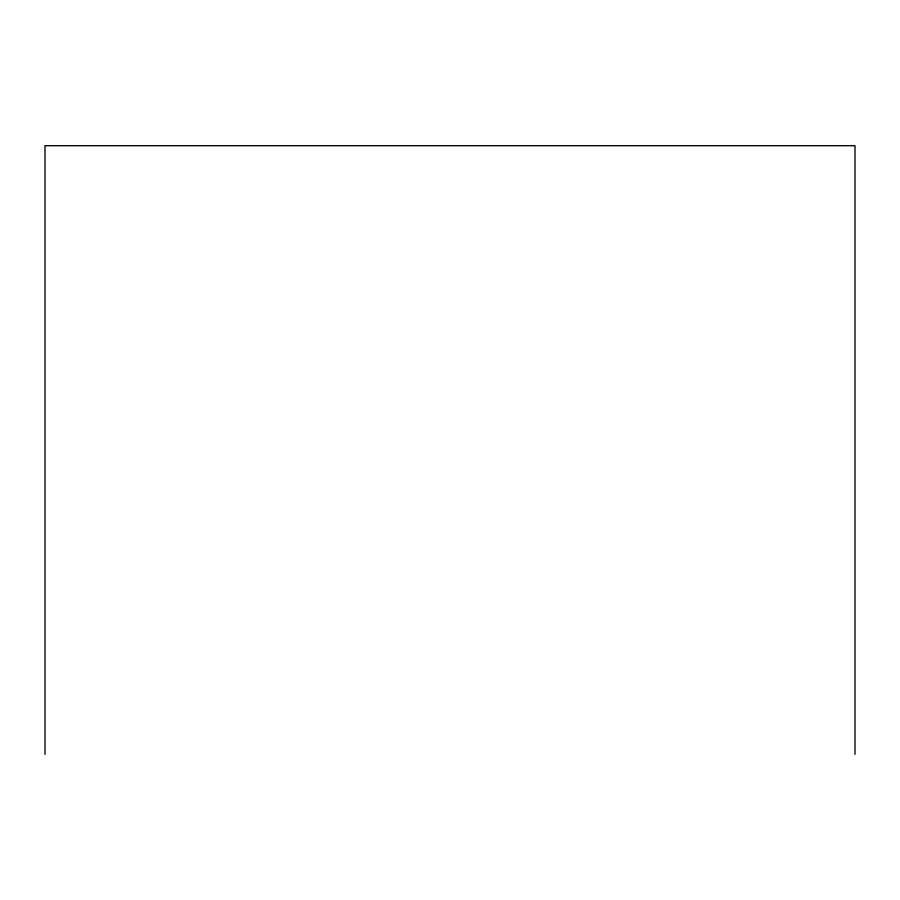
<?xml version="1.0" encoding="UTF-8"?>
<svg xmlns="http://www.w3.org/2000/svg" width="900" height="900" viewBox="0 0 900 900"><rect width="100%" height="100%" fill="white"/><g stroke="black" fill="none" stroke-linecap="round" stroke-linejoin="round"><path stroke-width="1.35" d="M855 754.312L855 145.688L45 145.688L45 754.312"/></g></svg>
